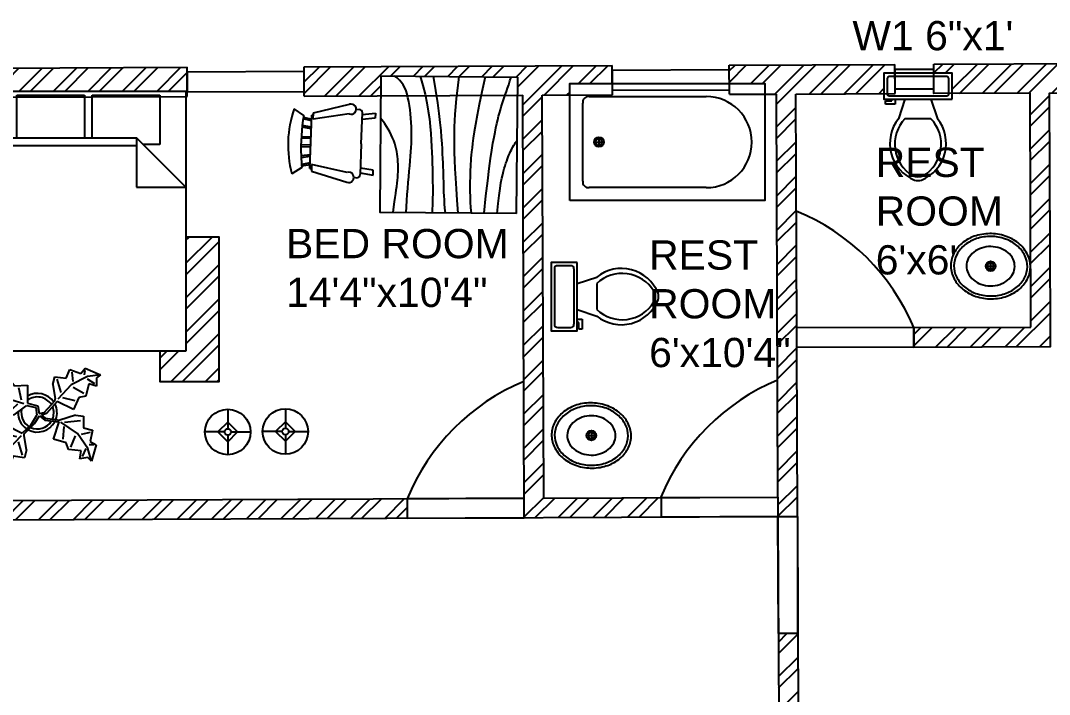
# Model space of a CAD drawing. Header units: inches. Extents: x -1353 to 3986, y -473 to 446.
# Drawn here: x 2347.5 to 2663.9, y 219.1 to 426.4 of the extents above; entities that cross this region are included whole.
import ezdxf

# ---------------------------------------------------------------- set-up
doc = ezdxf.new("R2010")
doc.units = ezdxf.units.IN
doc.header["$MEASUREMENT"] = 0
for name, color, linetype in [('Doors', 30, 'Continuous'), ('Objects', 7, 'Continuous'), ('Trails', 3, 'Continuous'), ('Wall', 1, 'Continuous'), ('Windows', 5, 'Continuous')]:
    doc.layers.add(name, color=color, linetype=linetype)
doc.styles.get("Standard").update_dxf_attribs({"font": 'arial.ttf'})
pattern_1 = [(45, (1040.77, 0), (-5.3033, 5.3033), []), (45, (1044.305, 0), (-5.3033, 5.3033), [])]

# ---------------------------------------------------------------- blocks, each defined once
blk = doc.blocks.new('Bed - Queen')
at = {"linetype": 'Continuous'}
for p, q in [((0, -80.00003), (0, 0)), ((0, 0), (59.99999, 0)), ((59.99999, 0), (59.99999, -80.00003)), ((7.99999, -1.2), (28.79998, -1.2)), ((7.99999, -14.4), (7.99999, -1.2)), ((28.79998, -1.2), (28.79998, -14.4)), ((31.19999, -1.2), (51.99999, -1.2)), ((31.19999, -14.4), (31.19999, -1.2)), ((51.99999, -1.2), (51.99999, -16.4)), ((0, -14.4), (44.8, -14.4)), ((59.99999, -29.6), (44.8, -14.4)), ((44.8, -14.4), (44.8, -29.6)), ((44.8, -16.8), (0, -16.8)), ((51.99999, -16.4), (46.79936, -16.4)), ((44.8, -29.6), (59.99999, -29.6)), ((59.99999, -80.00003), (0, -80.00003))]:
    blk.add_line(p, q, dxfattribs=at)
blk = doc.blocks.new('Lamp - Table')
at = {"linetype": 'Continuous'}
for p, q in [((0, 7), (0, 1)), ((-1, 0), (-7, 0)), ((0, 3), (-3, 0)), ((-3, 0), (0, -3)), ((3, 0), (0, 3)), ((0, -3), (3, 0)), ((1, 0), (7, 0)), ((0, -1), (0, -7))]:
    blk.add_line(p, q, dxfattribs=at)
for radius in [7, 1]:
    blk.add_circle((0, 0), radius, dxfattribs=at)
blk = doc.blocks.new('Plant - Rubber or Philodendron')
at = {"linetype": 'Continuous'}
for p, q in [((8.8871, 10.7908), (9.9809, 13.4933)), ((9.9809, 13.4933), (13.3837, 12.301)), ((10.5828, 12.6946), (10.8893, 9.7953)), ((13.3837, 12.301), (14.68, 13.9039)), ((14.5816, 13.2037), (14.3848, 11.8033)), ((14.68, 13.9039), (19.3848, 11.8146)), ((-16.2005, 11.4774), (-13.9899, 8.1064)), ((-16.2005, 11.4774), (-14.8639, 10.7964)), ((-16.0159, 6.3329), (-16.2005, 11.4774)), ((-14.8639, 10.7964), (-12.6195, 11.8975)), ((-13.3174, 8.325), (-13.0735, 11.0065)), ((-12.6195, 11.8975), (-12.1909, 9.4345)), ((-12.1909, 9.4345), (-8.3829, 10.3)), ((-8.3829, 10.3), (-7.0549, 8.501)), ((4.6914, 8.8812), (5.3859, 11.2828)), ((5.3859, 11.2828), (8.8871, 10.7908)), ((5.9878, 10.4842), (7.1971, 6.3869)), ((15.3859, 11.3055), (10.3916, 8.7942)), ((15.2875, 10.6053), (17.5907, 9.2105)), ((19.3848, 11.8146), (15.3859, 11.3055)), ((19.3848, 11.8146), (18.1868, 10.9119)), ((18.1868, 10.9119), (18.1925, 8.4119)), ((-14.0069, 5.8704), (-16.0159, 6.3329)), ((-15.3434, 6.5514), (-13.9984, 6.9884)), ((-13.9899, 8.1064), (-9.5434, 4.7185)), ((-8.8369, 9.409), (-9.0894, 5.6095)), ((-7.0549, 8.501), (-3.0284, 8.6941)), ((-4.8529, 4.012), (-5.7184, 7.82)), ((-3.0284, 8.6941), (-3.0709, 3.1041)), ((4.6914, 8.8812), (5.5014, 4.4831)), ((10.3916, 8.7942), (6.2847, 4.4028)), ((14.2977, 6.1031), (10.9934, 7.9956)), ((15.7909, 9.1065), (14.8995, 5.3044)), ((18.1925, 8.4119), (15.7909, 9.1065)), ((-13.5868, 2.2894), (-14.0069, 5.8704)), ((-13.1329, 3.1804), (-10.6614, 4.727)), ((-9.5434, 4.7185), (-4.1917, 2.9888)), ((2.1141, 0.2298), (5.4346, 3.9146)), ((6.1032, 3.6844), (2.8262, -0.031)), ((5.4346, 3.9146), (5.5014, 4.4831)), ((11.1089, 1.1958), (6.1032, 3.6844)), ((7.7005, 4.8881), (11.5025, 3.9967)), ((12.7005, 4.8994), (11.1089, 1.1958)), ((14.8995, 5.3044), (12.7005, 4.8994)), ((-10.6784, 2.491), (-13.5868, 2.2894)), ((-9.5858, -0.8715), (-10.6784, 2.491)), ((-9.1318, 0.0195), (-5.9793, 2.9025)), ((-7.1228, -0.443), (-3.5248, 2.2131)), ((-3.5248, 2.2131), (-3.3011, 2.4355)), ((-3.3011, 2.4355), (-0.5306, 1.7947)), ((-3.0709, 3.1041), (0.0797, 2.3163)), ((-0.5306, 1.7947), (-0.2255, -0.5527)), ((-0.5306, 1.7947), (-0.5306, 1.7947)), ((0.0797, 2.3163), (0.4866, -0.031)), ((0.4866, -0.031), (2.1141, 0.2298)), ((-7.1228, -0.443), (-9.5858, -0.8715)), ((-4.0579, -6.2781), (-0.9375, -3.1608)), ((-2.019, -3.6148), (-0.2255, -0.5527)), ((-0.9375, -3.1608), (0.5883, -0.8135)), ((0.5883, -0.8135), (2.2447, -2.0916)), ((2.8262, -0.031), (1.3003, -0.5527)), ((1.3003, -0.5527), (2.4193, -1.4655)), ((2.2447, -2.0916), (6.7108, -2.6626)), ((2.4193, -1.4655), (6.895, -2.1175)), ((4.943, -7.9659), (6.7108, -2.6626)), ((11.6605, -0.5413), (6.895, -2.1175)), ((12.3677, -6.1981), (7.219, -2.6772)), ((8.3544, -2.7453), (13.1973, -2.1704)), ((11.6605, -0.5413), (14.1354, -0.8948)), ((14.1354, -0.8948), (14.1354, -4.4304)), ((-11.3237, -7.2629), (-9.7321, -3.5593)), ((-9.7321, -3.5593), (-4.7264, -6.0479)), ((-2.019, -3.6148), (-4.7264, -6.0479)), ((-4.1246, -6.8466), (-4.0579, -6.2781)), ((8.125, -4.0768), (7.7715, -7.9659)), ((15.5496, -10.7943), (12.3677, -6.1981)), ((16.2567, -5.8446), (13.4283, -6.5517)), ((14.1354, -4.4304), (16.9638, -5.1375)), ((16.9638, -5.1375), (16.2567, -8.673)), ((-14.4141, -11.4699), (-13.5228, -7.6679)), ((-13.5228, -7.6679), (-11.3237, -7.2629)), ((-12.921, -8.4665), (-9.6166, -10.359)), ((-6.3237, -7.2516), (-10.1257, -6.3602)), ((-9.0148, -11.1577), (-4.9047, -6.8122)), ((-4.611, -12.8477), (-5.8203, -8.7504)), ((-3.3146, -11.2447), (-4.1246, -6.8466)), ((8.8321, -9.0266), (4.943, -7.9659)), ((9.5392, -11.1479), (8.8321, -9.0266)), ((10.2463, -10.4408), (11.6605, -6.9053)), ((16.2567, -8.673), (18.0245, -9.7337)), ((-16.8157, -10.7754), (-14.4141, -11.4699)), ((-16.8101, -13.2754), (-16.8157, -10.7754)), ((-13.9107, -12.9688), (-16.2139, -11.574)), ((-14.0091, -13.669), (-9.0148, -11.1577)), ((-9.206, -15.0581), (-9.5126, -12.1588)), ((-3.3146, -11.2447), (-4.0092, -13.6463)), ((13.4283, -11.5015), (9.5392, -11.1479)), ((13.0748, -13.9763), (13.4283, -11.5015)), ((14.8425, -10.7943), (13.7819, -13.2692)), ((16.6103, -14.6834), (15.5496, -10.7943)), ((17.3174, -9.7337), (15.9032, -9.7337)), ((18.0245, -9.7337), (16.6103, -14.6834)), ((-18.008, -14.1781), (-16.8101, -13.2754)), ((-18.008, -14.1781), (-14.0091, -13.669)), ((-13.3032, -16.2674), (-18.008, -14.1781)), ((-12.0069, -14.6645), (-13.3032, -16.2674)), ((-13.2048, -15.5672), (-13.008, -14.1668)), ((-8.6042, -15.8568), (-12.0069, -14.6645)), ((-7.5103, -13.1543), (-8.6042, -15.8568)), ((-4.0092, -13.6463), (-7.5103, -13.1543)), ((15.5496, -13.6228), (13.0748, -13.9763)), ((16.6103, -14.6834), (15.5496, -13.6228))]:
    blk.add_line(p, q, dxfattribs=at)
for centre, radius, start, end in [((0, 0), 6.1275, 34.37569, 120.1028), ((-0.0601, -0.2075), 5.2461, 33.82192, 124.9414), ((0.0308, 0.1664), 6, 178.6147, 235.1169), ((0.0308, 0.1664), 5, 168.1647, 238.6725), ((-0.2664, 0.1682), 5.2775, 338.4094, 20.03007), ((-0.098, 0.1364), 6.1288, 341.2017, 26.09184), ((-0.0234, 0.3825), 6.1492, 242.5812, 331.2714), ((-0.1102, 0.4886), 5.2883, 247.3711, 327.472)]:
    blk.add_arc(centre, radius, start, end, dxfattribs=at)
blk = doc.blocks.new('Bath Tub - 26 x 60 in.')
for p, q in [((8, -18), (10, -18)), ((9, -17), (9, -19))]:
    blk.add_line(p, q)
blk.add_lwpolyline([(0, -36), (0, 0), (60, 0), (60, -36)], close=True)
for points in [[(4, -30), (4, -6)], [(6, -4), (42, -4)], [(42, -32), (6, -32)]]:
    blk.add_lwpolyline(points)
for radius in [1.5, 1]:
    blk.add_circle((9, -18), radius)
for centre, radius, start, end in [((5.75, -5.75), 1.77, 81.8699, 188.1301), ((42, -18), 14, 270, 90), ((5.75, -30.25), 1.77, 171.8699, 278.1301)]:
    blk.add_arc(centre, radius, start, end)
blk = doc.blocks.new('Toilet - top')
for p, q in [((9.5, -6), (9.5, -2)), ((-10, -8.5), (-8, -8.5)), ((-10, -9.5), (-10, -8.5)), ((-8, -8.5), (-8, -8)), ((-7, -8), (-7, -9.5)), ((-4, -8), (-6, -14)), ((4, -8), (6, -14)), ((-7, -9.5), (-10, -9.5)), ((4, -14), (-4, -14))]:
    blk.add_line(p, q)
blk.add_lwpolyline([(10.5, -8), (10.5, 0), (-10.5, 0), (-10.5, -8)], close=True)
for points in [[(-9.5, -2), (-9.5, -6)], [(8.5, -1), (-8.5, -1)], [(-8.5, -7), (8.5, -7)]]:
    blk.add_lwpolyline(points)
for centre, radius, start, end in [((-8.62, -1.88), 0.884, 81.8699, 188.1301), ((8.62, -1.88), 0.884, 351.8699, 98.1301), ((-8.62, -6.12), 0.884, 171.8699, 278.1301), ((8.62, -6.12), 0.884, 261.8699, 8.1301), ((3.52, -21.58), 12.17, 141.4691, 247.9714), ((4.2, -21.82), 11.33, 136.3677, 238.9468), ((-3.52, -21.58), 12.17, 292.0284, 38.5307), ((-4.2, -21.82), 11.33, 301.053, 43.6321), ((0, -27.88), 4, 245.7318, 294.2682), ((0, -29), 4, 254.8605, 285.1395)]:
    blk.add_arc(centre, radius, start, end)
blk = doc.blocks.new('Sink - Oval top')
for p, q in [((-1, 0), (1, 0)), ((0, 1), (0, -1))]:
    blk.add_line(p, q)
at = {"linetype": 'Continuous'}
for points in [[(-12.23, 0.39, 0.117634), (-11.46, -3.36, 0.104469), (-8.88, -6.8, 0.090016), (-5.08, -9.07, 0.08192), (-0.32, -10.02, 0.08192), (4.49, -9.38, 0.090016), (8.42, -7.36, 0.104469), (11.22, -4.09, 0.117634), (12.23, -0.39, 0.117634), (11.46, 3.36, 0.104469), (8.88, 6.8, 0.090016), (5.08, 9.07, 0.08192), (0.32, 10.02, 0.08192), (-4.49, 9.38, 0.090016), (-8.42, 7.36, 0.104469), (-11.22, 4.09, 0.117634)], [(-11.29, 0.16, 0.118622), (-10.52, -3.25, 0.104678), (-8.07, -6.36, 0.089562), (-4.54, -8.37, 0.081185), (-0.13, -9.15, 0.081185), (4.3, -8.49, 0.089562), (7.89, -6.58, 0.104678), (10.42, -3.55, 0.118622), (11.29, -0.16, 0.118622), (10.52, 3.25, 0.104678), (8.07, 6.36, 0.089562), (4.54, 8.37, 0.081185), (0.13, 9.15, 0.081185), (-4.3, 8.49, 0.089562), (-7.89, 6.58, 0.104678), (-10.42, 3.55, 0.118622)], [(-7.42, 0.08, 0.118283), (-6.91, -2.17, 0.104607), (-5.29, -4.21, 0.089718), (-2.97, -5.53, 0.081436), (-0.07, -6.04, 0.081436), (2.84, -5.59, 0.089718), (5.2, -4.33, 0.104607), (6.86, -2.32, 0.118283), (7.42, -0.08, 0.118283), (6.91, 2.17, 0.104607), (5.29, 4.21, 0.089718), (2.97, 5.53, 0.081436), (0.07, 6.04, 0.081436), (-2.84, 5.59, 0.089718), (-5.2, 4.33, 0.104607), (-6.86, 2.32, 0.118283)]]:
    blk.add_lwpolyline(points, format="xyb", close=True, dxfattribs=at)
for radius in [1.5, 1]:
    blk.add_circle((0, 0), radius)
blk = doc.blocks.new('Table - Square Woodgrain 42 x 42 in.')
at = {"linetype": 'Continuous'}
blk.add_line((0, -42), (42, -42), dxfattribs=at)
for points in [[(0, -4), (1.704, -4.2172), (3.2358, -4.4188), (4.615, -4.604), (5.8615, -4.7721), (6.9951, -4.9224), (8.0357, -5.0541), (9.0031, -5.1667), (9.9171, -5.2594), (10.7951, -5.3316), (11.6445, -5.3836), (12.4702, -5.4157), (13.277, -5.4283), (14.0698, -5.4217), (14.8535, -5.3964), (15.6331, -5.3526), (16.4133, -5.2908), (17.1986, -5.2103), (17.9913, -5.1062), (18.793, -4.9727), (19.6056, -4.8038), (20.4307, -4.5937), (21.2701, -4.3365), (22.1256, -4.0262), (22.9989, -3.6571), (23.888, -3.2272), (24.7756, -2.7516), (25.6408, -2.2491), (26.4624, -1.7387), (27.2195, -1.2395), (27.891, -0.7703), (28.456, -0.3501), (28.8934, 0.002)], [(0, -42), (0, 0), (42, 0), (42, -42)], [(0, -8), (1.8203, -8.1001), (3.6741, -8.2149), (5.5411, -8.3408), (7.4011, -8.4741), (9.2339, -8.6112), (11.0193, -8.7484), (12.7371, -8.8821), (14.3671, -9.0086), (15.8954, -9.1246), (17.3337, -9.2278), (18.6997, -9.3159), (20.0116, -9.387), (21.2871, -9.4389), (22.5442, -9.4696), (23.8008, -9.477), (25.0749, -9.459), (26.3791, -9.4137), (27.7049, -9.3403), (29.0383, -9.2382), (30.3655, -9.1068), (31.6728, -8.9455), (32.9461, -8.7535), (34.1717, -8.5304), (35.3358, -8.2756), (36.4268, -7.9863), (37.443, -7.6521), (38.3849, -7.2603), (39.253, -6.7986), (40.048, -6.2542), (40.7705, -5.6147), (41.421, -4.8674), (42, -4)], [(42, -12), (39.1784, -12.8621), (36.4519, -13.5654), (33.8246, -14.1294), (31.3004, -14.5731), (28.8832, -14.9161), (26.577, -15.1775), (24.3858, -15.3768), (22.3136, -15.5332), (20.3622, -15.6632), (18.5254, -15.7718), (16.7947, -15.8612), (15.1618, -15.9338), (13.6183, -15.9916), (12.1558, -16.0369), (10.7659, -16.0718), (9.4403, -16.0987), (8.1703, -16.1191), (6.9461, -16.1325), (5.7577, -16.1377), (4.595, -16.1335), (3.4479, -16.1188), (2.3064, -16.0924), (1.1604, -16.0532), (0, -16)], [(42, -16), (37.6529, -16.7365), (33.8802, -17.329), (30.6179, -17.7961), (27.8015, -18.1561), (25.3668, -18.4275), (23.2497, -18.6288), (21.3859, -18.7785), (19.7111, -18.8949), (18.1693, -18.9939), (16.7375, -19.0795), (15.401, -19.1534), (14.1449, -19.217), (12.9544, -19.2717), (11.8148, -19.3191), (10.7113, -19.3606), (9.6291, -19.3976), (8.5534, -19.4323), (7.47, -19.4689), (6.3643, -19.5122), (5.222, -19.5672), (4.0288, -19.6386), (2.7703, -19.7313), (1.4321, -19.8501), (0, -20)], [(0, -24), (3.9243, -23.6805), (7.4766, -23.4138), (10.6891, -23.1954), (13.5943, -23.0205), (16.2247, -22.8847), (18.6125, -22.7832), (20.7903, -22.7116), (22.7903, -22.6651), (24.6563, -22.642), (26.4764, -22.6507), (28.35, -22.7024), (30.3766, -22.8084), (32.6555, -22.98), (35.2861, -23.2283), (38.3678, -23.5645), (42, -24)], [(42, -32), (37.392, -31.017), (33.4585, -30.2231), (30.1291, -29.5949), (27.3334, -29.109), (25.0009, -28.742), (23.0612, -28.4707), (21.4439, -28.2716), (20.0786, -28.1215), (18.8998, -28.0002), (17.8609, -27.9014), (16.9206, -27.8219), (16.0371, -27.7588), (15.1691, -27.709), (14.2748, -27.6693), (13.3128, -27.6368), (12.2415, -27.6083), (11.0295, -27.5824), (9.6867, -27.5643), (8.233, -27.5608), (6.6884, -27.5787), (5.0728, -27.6248), (3.4062, -27.7058), (1.7086, -27.8286), (0, -28)], [(0, -32), (5.4026, -32.5358), (9.9494, -33.019), (13.7424, -33.4553), (16.8834, -33.8505), (19.4743, -34.2106), (21.6171, -34.5413), (23.4136, -34.8486), (24.9657, -35.1382), (26.3614, -35.4156), (27.6332, -35.6841), (28.7995, -35.9467), (29.8788, -36.2064), (30.8897, -36.4661), (31.8507, -36.7288), (32.7802, -36.9973), (33.6968, -37.2747), (34.6175, -37.5635), (35.5531, -37.8651), (36.5128, -38.1805), (37.506, -38.5108), (38.5421, -38.8568), (39.6302, -39.2197), (40.7797, -39.6004), (42, -40)], [(0, -36), (3.0098, -36.2857), (5.5354, -36.5643), (7.6368, -36.8359), (9.374, -37.1009), (10.807, -37.3597), (11.9957, -37.6126), (13.0002, -37.8599), (13.8804, -38.102), (14.6874, -38.3393), (15.4365, -38.5729), (16.1338, -38.8041), (16.7858, -39.0341), (17.3987, -39.264), (17.9787, -39.4952), (18.5322, -39.7288), (19.0655, -39.9662), (19.5832, -40.2081), (20.0842, -40.4544), (20.5657, -40.7046), (21.0249, -40.9581), (21.459, -41.2144), (21.8653, -41.4731), (22.2409, -41.7335), (22.5831, -41.9951)]]:
    blk.add_lwpolyline(points, dxfattribs=at)
blk = doc.blocks.new('Chair - Rocking')
at = {"linetype": 'Continuous'}
for p, q in [((-8, -4.5), (-10, -1.5)), ((8, -4.5), (10, -1.5)), ((-7.5, -4.5), (-7, -7)), ((-6.5, -7), (-7.02225, -4.43)), ((-4.5, -7), (-4.96674, -4.19951)), ((-4, -7), (-4.40532, -4.16272)), ((-1.5, -4.05012), (-1.5, -7)), ((-1, -7), (-1, -4.05012)), ((1, -7), (1, -4.04655)), ((1.5, -4.05012), (1.5, -7)), ((4, -7), (4.40187, -4.18694)), ((4.5, -7), (4.96761, -4.19437)), ((6.5, -7), (7, -4.4057)), ((7.5, -4.5), (7, -7)), ((-9, -7.5), (-12, -18.49999)), ((-7, -7.5), (-9, -7.5)), ((-9, -18.49999), (-7, -7.5)), ((-8.23428, -6.99939), (-8.3093, -7.47958)), ((-8.23041, -7), (8.23915, -7)), ((7, -7.5), (9, -7.5)), ((9, -18.49999), (7, -7.5)), ((8.31071, -7.48854), (8.23449, -7.00073)), ((9, -7.5), (12, -18.49999)), ((-10.36644, -20.64523), (-10.5, -21.49999)), ((10.5, -21.49999), (10.3575, -20.58798)), ((-9, -22.49999), (-9.5, -26.49999)), ((0, -22.49999), (-9.5, -22.49999)), ((-8, -26.49999), (-7.5, -22.49999)), ((0, -22.49999), (9.5, -22.49999)), ((8, -26.49999), (7.5, -22.49999)), ((9, -22.49999), (9.5, -26.49999)), ((-9.5, -26.49999), (-8, -26.49999)), ((9.5, -26.49999), (8, -26.49999))]:
    blk.add_line(p, q, dxfattribs=at)
for centre, radius, start, end in [((0, -34.08333), 34.08333, 72.93847, 107.0615), ((0, -68.25004), 64.25, 93.92211, 97.15267), ((0, -68.25004), 64.25, 82.84733, 93.92211), ((-10.5, -18.99999), 1.58114, 161.5651, 18.43495), ((10.5, -18.99999), 1.58114, 161.5651, 18.43495), ((-9.5, -21.49999), 1, 180, 270), ((9.5, -21.49999), 1, 270, 0)]:
    blk.add_arc(centre, radius, start, end, dxfattribs=at)

msp = doc.modelspace()

# ---------------------------------------------------------------- hatches: boundary and pattern name
at = {"layer": 'Objects', "true_color": 0x7aafdf}
h = msp.add_hatch(dxfattribs=at)
h.set_pattern_fill('ANSI32', color=143, scale=20)
h.set_pattern_definition(pattern_1)
h.paths.add_polyline_path([(2398.68, 412.05), (2297.48, 411.63), (2297.49, 410.17), (2297.51, 406.44), (2312.26, 406.44), (2312.26, 402.69), (2323.93, 402.74), (2324.42, 272.74), (2466.42, 273.33), (2466.39, 279.33), (2330.39, 278.76), (2329.93, 402.76), (2338.35, 402.8), (2338.35, 404.71), (2398.35, 404.71), (2398.35, 403.05), (2398.72, 403.05)])
h = msp.add_hatch(dxfattribs=at)
h.set_pattern_fill('ANSI32', color=143, scale=20)
h.set_pattern_definition(pattern_1)
h.paths.add_polyline_path([(2544.58, 279.65), (2508.39, 279.5), (2507.92, 403.5), (2516.37, 403.53), (2516.37, 407.02), (2529.46, 407.02), (2529.44, 411.05), (2529.43, 412.59), (2434.68, 412.2), (2434.69, 410.74), (2434.72, 404.6), (2434.71, 404.6), (2434.72, 403.2), (2458.36, 403.29), (2458.42, 409.41), (2500.42, 409.04), (2500.37, 403.47), (2501.92, 403.47), (2502.41, 273.47), (2544.6, 273.65)])
h = msp.add_hatch(dxfattribs=at)
h.set_pattern_fill('ANSI32', color=143, scale=20)
h.set_pattern_definition(pattern_1)
h.paths.add_polyline_path([(2612.97, 410.21), (2616.39, 410.21), (2616.39, 411.41), (2616.38, 412.94), (2565.43, 412.73), (2565.46, 407.02), (2576.37, 407.02), (2576.37, 403.78), (2579.92, 403.79), (2580.39, 279.79), (2580.41, 273.79), (2586.41, 273.82), (2586.22, 325.82), (2586.19, 331.82), (2585.92, 403.82), (2612.97, 403.92)])
h = msp.add_hatch(dxfattribs=at)
h.set_pattern_fill('ANSI32', color=143, scale=20)
h.set_pattern_definition(pattern_1)
h.paths.add_polyline_path([(2882.89, 414.04), (2873.88, 414.01), (2628.39, 412.96), (2628.39, 410.21), (2633.97, 410.21), (2633.97, 404), (2657.92, 404.09), (2658.19, 332.12), (2622.19, 331.97), (2622.22, 325.97), (2664.22, 326.14), (2664.19, 332.11), (2663.92, 404.11), (2873.92, 405.01), (2874.19, 333.01), (2700.19, 332.29), (2700.22, 326.29), (2740.74, 326.46, -0.102201), (2786.96, 326.65), (2874.21, 327.01), (2874.39, 281.21), (2875.84, 281.21), (2883.39, 281.27)])
at = {"layer": 'Objects'}
h = msp.add_hatch(dxfattribs=at)
h.set_pattern_fill('ANSI32', color=256, scale=20)
h.set_pattern_definition([(45, (1994.122, 11.16), (-5.3033, 5.3033), []), (45, (1997.658, 11.16), (-5.3033, 5.3033), [])])
h.paths.add_polyline_path([(2408.59, 359.79), (2398.35, 359.79), (2398.35, 324.71), (2390.32, 324.71), (2390.32, 315.38), (2408.59, 315.38)])
at = {"layer": 'Objects', "true_color": 0x7aafdf}
h = msp.add_hatch(dxfattribs=at)
h.set_pattern_fill('ANSI32', color=143, scale=20)
h.set_pattern_definition(pattern_1)
h.paths.add_polyline_path([(2655.22, 21.87), (2595.36, 21.65), (2594.66, 209.65), (2588.66, 209.62), (2586.68, 209.62), (2586.56, 237.82), (2580.55, 237.8), (2580.66, 209.59), (2552.66, 209.49), (2552.68, 203.49), (2588.68, 203.62), (2589.36, 21.62), (2571.57, 21.56), (2571.57, 20.18), (2571.62, 14.04), (2571.6, 14.04), (2571.6, 12.56), (2655.28, 12.87)])

# ---------------------------------------------------------------- linework, layer by layer
at = {"layer": 'Doors'}
for p, q in [((2622.19, 331.97), (2586.19, 331.83)), ((2544.58, 279.65), (2580.39, 279.79)), ((2544.6, 273.65), (2544.58, 279.65)), ((2580.39, 279.79), (2580.41, 273.79)), ((2580.41, 273.79), (2544.6, 273.65))]:
    msp.add_line(p, q, dxfattribs=at)
msp.add_lwpolyline([(2622.19, 331.97), (2622.22, 325.97), (2586.22, 325.83), (2586.19, 331.82)], dxfattribs=at)
for points in [[(2502.39, 279.47), (2466.39, 279.24), (2466.42, 273.33), (2502.41, 273.47)], [(2580.55, 237.8), (2580.41, 273.79), (2586.41, 273.82), (2586.41, 237.82)]]:
    msp.add_lwpolyline(points, close=True, dxfattribs=at)
at = {"layer": 'Objects'}
msp.add_lwpolyline([(2390.32, 324.71), (2390.32, 315.38), (2408.59, 315.38), (2408.59, 359.79), (2398.35, 359.79)], dxfattribs=at)
at = {"layer": 'Trails'}
for centre, radius, start, end in [((2560.85, 306.27), 66.51, 22.7261, 67.7261), ((2528.13, 253.9), 66.74, 112.8135, 157.6872), ((2605.78, 254.5), 66.39, 112.6079, 157.6079)]:
    msp.add_arc(centre, radius, start, end, dxfattribs=at)
at = {"layer": 'Wall'}
for p, q in [((2297.48, 411.63), (2398.68, 412.05)), ((2398.72, 403.05), (2398.68, 412.05)), ((2434.68, 412.2), (2529.43, 412.59)), ((2565.43, 412.73), (2616.38, 412.94)), ((2565.48, 403.73), (2565.43, 412.73)), ((2616.42, 403.93), (2616.38, 412.94)), ((2329.93, 402.76), (2398.72, 403.05)), ((2434.72, 403.2), (2501.92, 403.47)), ((2502.41, 273.47), (2501.92, 403.47)), ((2507.92, 403.5), (2529.48, 403.59)), ((2508.39, 279.5), (2507.92, 403.5)), ((2565.48, 403.73), (2579.92, 403.79)), ((2580.39, 279.79), (2579.92, 403.79)), ((2585.92, 403.82), (2616.42, 403.93)), ((2586.19, 331.82), (2585.92, 403.82)), ((2586.22, 325.82), (2586.19, 331.82)), ((2586.41, 273.82), (2586.22, 325.82)), ((2330.39, 278.76), (2502.39, 279.47)), ((2508.39, 279.5), (2580.39, 279.79)), ((2106.42, 271.84), (2580.41, 273.79)), ((2580.41, 273.79), (2580.66, 209.59)), ((2586.41, 273.82), (2586.68, 209.62))]:
    msp.add_line(p, q, dxfattribs=at)
for points in [[(2434.72, 403.2), (2434.69, 410.74), (2434.68, 412.2)], [(2529.48, 403.59), (2529.44, 411.05), (2529.43, 412.59)], [(2628.39, 412.96), (2873.88, 414.01), (2882.89, 414.04), (2883.39, 281.27)], [(2658.19, 332.09), (2657.92, 404.09), (2628.39, 403.98), (2628.39, 412.96)], [(2622.22, 325.97), (2664.22, 326.14), (2664.19, 332.11), (2663.92, 404.11), (2873.92, 405.01), (2874.19, 333.01)], [(2622.22, 325.97), (2622.19, 331.97), (2658.19, 332.12)]]:
    msp.add_lwpolyline(points, dxfattribs=at)
at = {"layer": 'Windows'}
for points in [[(2628.39, 405.41), (2628.39, 411.41), (2616.39, 411.41), (2616.39, 405.41)], [(2434.69, 410.74), (2398.69, 410.53), (2398.72, 404.53), (2434.72, 404.6)], [(2565.44, 411.26), (2529.44, 411.05), (2529.47, 405.05), (2565.47, 405.12)]]:
    msp.add_lwpolyline(points, close=True, dxfattribs=at)

# ---------------------------------------------------------------- block references
at = {"layer": 'Objects'}
for name, p, rotation in [('Table - Square Woodgrain 42 x 42 in.', (2458.04, 367.41), 89.48809140991071), ('Chair - Rocking', (2429.77, 389.35), 87.91316420170446), ('Toilet - top', (2510.69, 341.5), 90)]:
    msp.add_blockref(name, p, dxfattribs=dict(at, rotation=rotation))
for name, p in [('Toilet - top', (2623.47, 410.21)), ('Bath Tub - 26 x 60 in.', (2516.37, 407.02)), ('Bed - Queen', (2338.35, 404.71)), ('Sink - Oval top', (2645.81, 350.84)), ('Plant - Rubber or Philodendron', (2352.68, 305.57)), ('Lamp - Table', (2428.92, 299.97)), ('Sink - Oval top', (2523.03, 298.76)), ('Lamp - Table', (2411.21, 299.84))]:
    msp.add_blockref(name, p, dxfattribs=at)

# ---------------------------------------------------------------- texts
at = {"layer": 'Objects', "char_height": 9, "attachment_point": 1}
for s, insert in [('W1 6"x1\'', (2603.31, 426.28)), ("REST\\PROOM\\P6'x6'", (2610.47, 387.31)), ('BED ROOM\\P14\'4"x10\'4"', (2429.14, 362.3)), ('REST\\PROOM\\P6\'x10\'4"', (2540.79, 358.79))]:
    msp.add_mtext(s, dxfattribs=dict(at, insert=insert))

doc.saveas('drawing.dxf')
